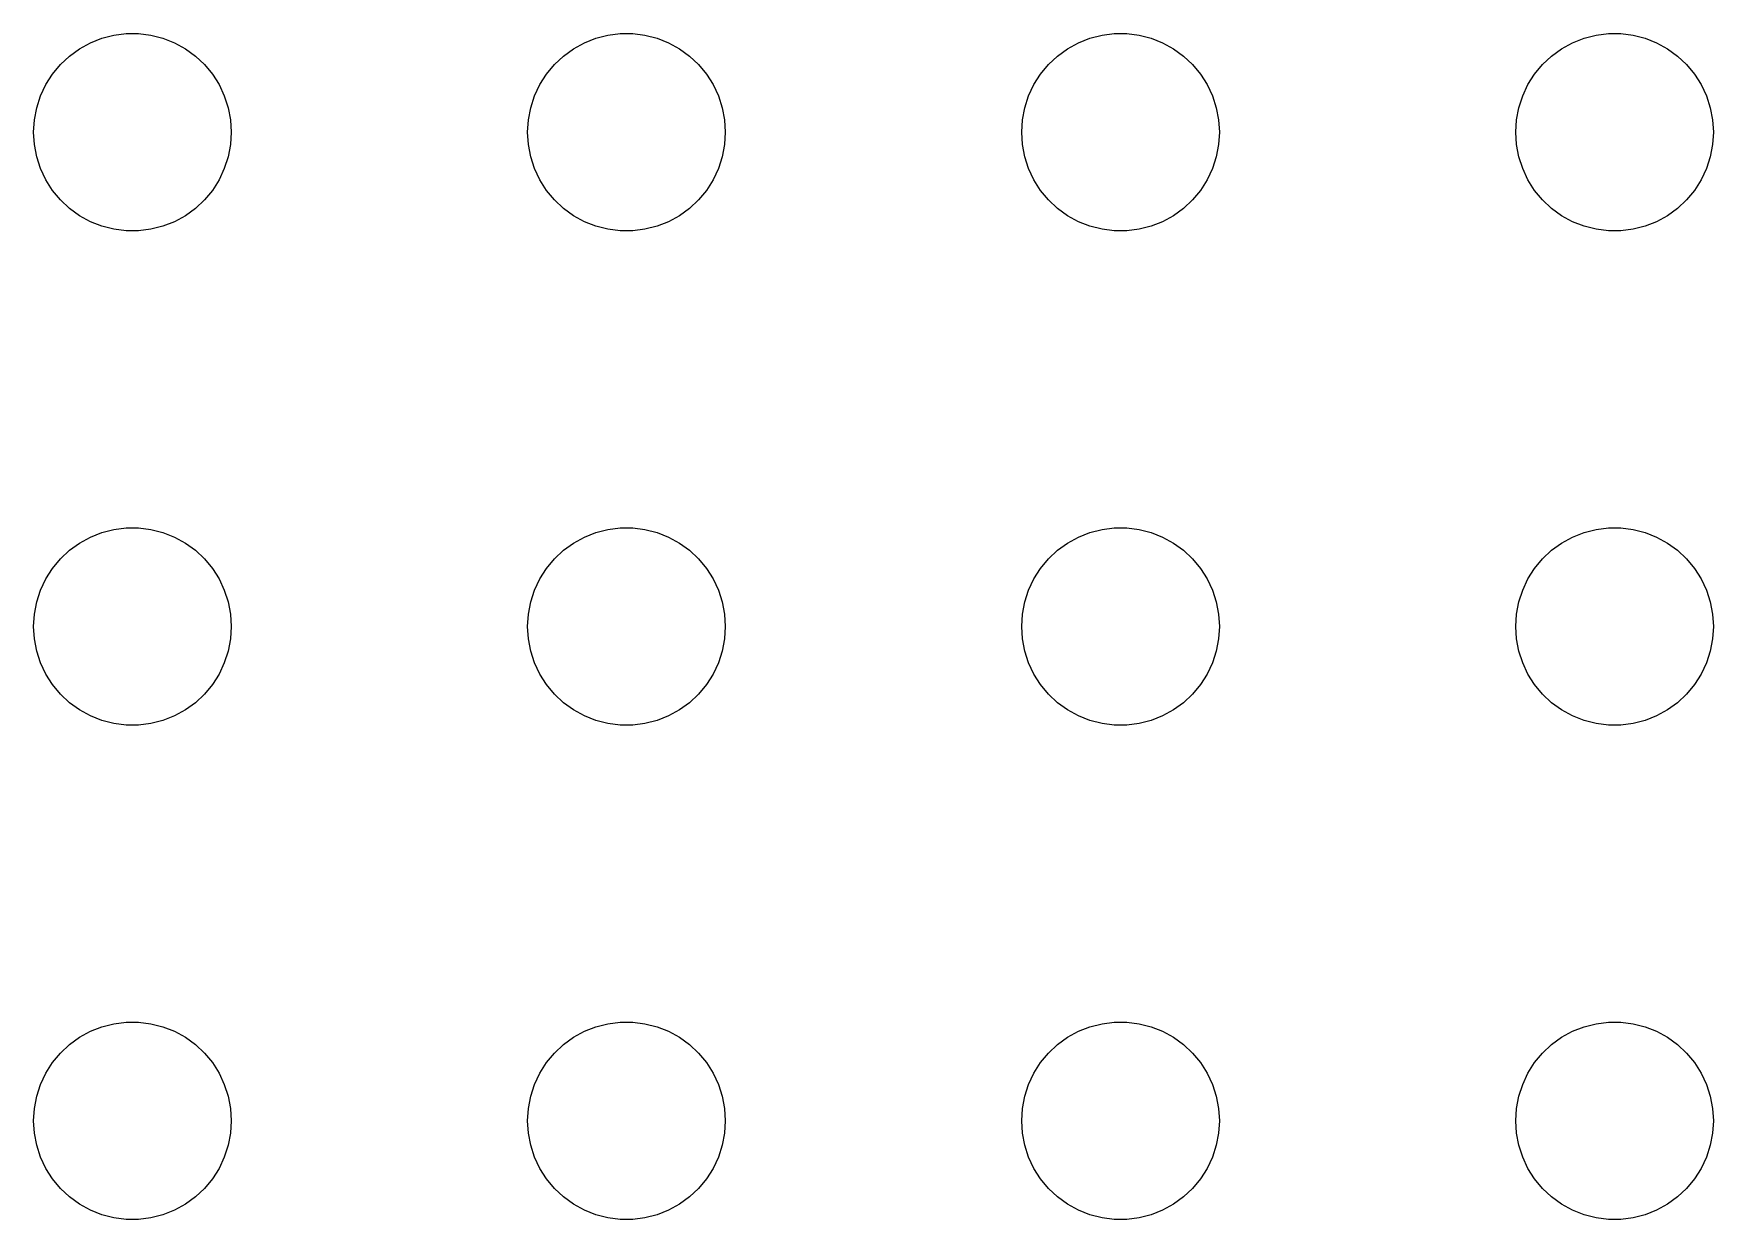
# Model space of a CAD drawing. Header units: metres. Extents: x -134 to 134, y 518 to 1078.
# Drawn here: x -99 to -73.5, y 546 to 564 of the extents above; entities that cross this region are included whole.
import ezdxf

# ---------------------------------------------------------------- set-up
doc = ezdxf.new("R2010")
doc.units = ezdxf.units.M

msp = doc.modelspace()

# ---------------------------------------------------------------- linework, layer by layer
for p, q in [((-98.3037, 563.766), (-98.1387, 563.857)), ((-98.1387, 563.857), (-97.9635, 563.927)), ((-97.9635, 563.927), (-97.7811, 563.973)), ((-97.7811, 563.973), (-97.5942, 563.997)), ((-97.5942, 563.997), (-97.4058, 563.997)), ((-97.4058, 563.997), (-97.2189, 563.973)), ((-97.2189, 563.973), (-97.0365, 563.927)), ((-97.0365, 563.927), (-96.8613, 563.857)), ((-96.8613, 563.857), (-96.6963, 563.766)), ((-90.8037, 563.766), (-90.6387, 563.857)), ((-90.6387, 563.857), (-90.4635, 563.927)), ((-90.4635, 563.927), (-90.2811, 563.973)), ((-90.2811, 563.973), (-90.0942, 563.997)), ((-90.0942, 563.997), (-89.9058, 563.997)), ((-89.9058, 563.997), (-89.7189, 563.973)), ((-89.7189, 563.973), (-89.5365, 563.927)), ((-89.5365, 563.927), (-89.3613, 563.857)), ((-89.3613, 563.857), (-89.1963, 563.766)), ((-83.3037, 563.766), (-83.1387, 563.857)), ((-83.1387, 563.857), (-82.9635, 563.927)), ((-82.9635, 563.927), (-82.7811, 563.973)), ((-82.7811, 563.973), (-82.5942, 563.997)), ((-82.5942, 563.997), (-82.4058, 563.997)), ((-82.4058, 563.997), (-82.2189, 563.973)), ((-82.2189, 563.973), (-82.0365, 563.927)), ((-82.0365, 563.927), (-81.8613, 563.857)), ((-81.8613, 563.857), (-81.6963, 563.766)), ((-75.8037, 563.766), (-75.6387, 563.857)), ((-75.6387, 563.857), (-75.4635, 563.927)), ((-75.4635, 563.927), (-75.2811, 563.973)), ((-75.2811, 563.973), (-75.0942, 563.997)), ((-75.0942, 563.997), (-74.9058, 563.997)), ((-74.9058, 563.997), (-74.7189, 563.973)), ((-74.7189, 563.973), (-74.5365, 563.927)), ((-74.5365, 563.927), (-74.3613, 563.857)), ((-74.3613, 563.857), (-74.1963, 563.766)), ((-98.5934, 563.527), (-98.4561, 563.656)), ((-98.4561, 563.656), (-98.3037, 563.766)), ((-96.6963, 563.766), (-96.5439, 563.656)), ((-96.5439, 563.656), (-96.4065, 563.527)), ((-91.0934, 563.527), (-90.9561, 563.656)), ((-90.9561, 563.656), (-90.8037, 563.766)), ((-89.1963, 563.766), (-89.0439, 563.656)), ((-89.0439, 563.656), (-88.9065, 563.527)), ((-83.5934, 563.527), (-83.4561, 563.656)), ((-83.4561, 563.656), (-83.3037, 563.766)), ((-81.6963, 563.766), (-81.5439, 563.656)), ((-81.5439, 563.656), (-81.4065, 563.527)), ((-76.0934, 563.527), (-75.9561, 563.656)), ((-75.9561, 563.656), (-75.8037, 563.766)), ((-74.1963, 563.766), (-74.0439, 563.656)), ((-74.0439, 563.656), (-73.9065, 563.527)), ((-98.8145, 563.223), (-98.7135, 563.382)), ((-98.7135, 563.382), (-98.5934, 563.527)), ((-96.4065, 563.527), (-96.2865, 563.382)), ((-96.2865, 563.382), (-96.1855, 563.223)), ((-91.3145, 563.223), (-91.2135, 563.382)), ((-91.2135, 563.382), (-91.0934, 563.527)), ((-88.9065, 563.527), (-88.7865, 563.382)), ((-88.7865, 563.382), (-88.6855, 563.223)), ((-83.8145, 563.223), (-83.7135, 563.382)), ((-83.7135, 563.382), (-83.5934, 563.527)), ((-81.4065, 563.527), (-81.2865, 563.382)), ((-81.2865, 563.382), (-81.1855, 563.223)), ((-76.3145, 563.223), (-76.2135, 563.382)), ((-76.2135, 563.382), (-76.0934, 563.527)), ((-73.9065, 563.527), (-73.7865, 563.382)), ((-73.7865, 563.382), (-73.6855, 563.223)), ((-98.9529, 562.873), (-98.8947, 563.052)), ((-98.8947, 563.052), (-98.8145, 563.223)), ((-96.1855, 563.223), (-96.1053, 563.052)), ((-96.1053, 563.052), (-96.0471, 562.873)), ((-91.4529, 562.873), (-91.3947, 563.052)), ((-91.3947, 563.052), (-91.3145, 563.223)), ((-88.6855, 563.223), (-88.6053, 563.052)), ((-88.6053, 563.052), (-88.5471, 562.873)), ((-83.9529, 562.873), (-83.8947, 563.052)), ((-83.8947, 563.052), (-83.8145, 563.223)), ((-81.1855, 563.223), (-81.1053, 563.052)), ((-81.1053, 563.052), (-81.0471, 562.873)), ((-76.4529, 562.873), (-76.3947, 563.052)), ((-76.3947, 563.052), (-76.3145, 563.223)), ((-73.6855, 563.223), (-73.6053, 563.052)), ((-73.6053, 563.052), (-73.5471, 562.873)), ((-98.9882, 562.688), (-98.9529, 562.873)), ((-96.0471, 562.873), (-96.0118, 562.688)), ((-91.4882, 562.688), (-91.4529, 562.873)), ((-88.5471, 562.873), (-88.5118, 562.688)), ((-83.9882, 562.688), (-83.9529, 562.873)), ((-81.0471, 562.873), (-81.0118, 562.688)), ((-76.4882, 562.688), (-76.4529, 562.873)), ((-73.5471, 562.873), (-73.5118, 562.688)), ((-99, 562.5), (-98.9882, 562.688)), ((-96.0118, 562.688), (-96, 562.5)), ((-91.5, 562.5), (-91.4882, 562.688)), ((-88.5118, 562.688), (-88.5, 562.5)), ((-84, 562.5), (-83.9882, 562.688)), ((-81.0118, 562.688), (-81, 562.5)), ((-76.5, 562.5), (-76.4882, 562.688)), ((-73.5118, 562.688), (-73.5, 562.5)), ((-98.9882, 562.312), (-99, 562.5)), ((-98.9529, 562.127), (-98.9882, 562.312)), ((-96.0118, 562.312), (-96.0471, 562.127)), ((-96, 562.5), (-96.0118, 562.312)), ((-91.4882, 562.312), (-91.5, 562.5)), ((-91.4529, 562.127), (-91.4882, 562.312)), ((-88.5118, 562.312), (-88.5471, 562.127)), ((-88.5, 562.5), (-88.5118, 562.312)), ((-83.9882, 562.312), (-84, 562.5)), ((-83.9529, 562.127), (-83.9882, 562.312)), ((-81.0118, 562.312), (-81.0471, 562.127)), ((-81, 562.5), (-81.0118, 562.312)), ((-76.4882, 562.312), (-76.5, 562.5)), ((-76.4529, 562.127), (-76.4882, 562.312)), ((-73.5118, 562.312), (-73.5471, 562.127)), ((-73.5, 562.5), (-73.5118, 562.312)), ((-98.8947, 561.948), (-98.9529, 562.127)), ((-96.0471, 562.127), (-96.1053, 561.948)), ((-91.3947, 561.948), (-91.4529, 562.127)), ((-88.5471, 562.127), (-88.6053, 561.948)), ((-83.8947, 561.948), (-83.9529, 562.127)), ((-81.0471, 562.127), (-81.1053, 561.948)), ((-76.3947, 561.948), (-76.4529, 562.127)), ((-73.5471, 562.127), (-73.6053, 561.948)), ((-98.8145, 561.777), (-98.8947, 561.948)), ((-98.7135, 561.618), (-98.8145, 561.777)), ((-96.1855, 561.777), (-96.2865, 561.618)), ((-96.1053, 561.948), (-96.1855, 561.777)), ((-91.3145, 561.777), (-91.3947, 561.948)), ((-91.2135, 561.618), (-91.3145, 561.777)), ((-88.6855, 561.777), (-88.7865, 561.618)), ((-88.6053, 561.948), (-88.6855, 561.777)), ((-83.8145, 561.777), (-83.8947, 561.948)), ((-83.7135, 561.618), (-83.8145, 561.777)), ((-81.1855, 561.777), (-81.2865, 561.618)), ((-81.1053, 561.948), (-81.1855, 561.777)), ((-76.3145, 561.777), (-76.3947, 561.948)), ((-76.2135, 561.618), (-76.3145, 561.777)), ((-73.6855, 561.777), (-73.7865, 561.618)), ((-73.6053, 561.948), (-73.6855, 561.777)), ((-98.5934, 561.473), (-98.7135, 561.618)), ((-96.2865, 561.618), (-96.4065, 561.473)), ((-91.0934, 561.473), (-91.2135, 561.618)), ((-88.7865, 561.618), (-88.9065, 561.473)), ((-83.5934, 561.473), (-83.7135, 561.618)), ((-81.2865, 561.618), (-81.4065, 561.473)), ((-76.0934, 561.473), (-76.2135, 561.618)), ((-73.7865, 561.618), (-73.9065, 561.473)), ((-98.4561, 561.344), (-98.5934, 561.473)), ((-98.3037, 561.234), (-98.4561, 561.344)), ((-96.5439, 561.344), (-96.6963, 561.234)), ((-96.4065, 561.473), (-96.5439, 561.344)), ((-90.9561, 561.344), (-91.0934, 561.473)), ((-90.8037, 561.234), (-90.9561, 561.344)), ((-89.0439, 561.344), (-89.1963, 561.234)), ((-88.9065, 561.473), (-89.0439, 561.344)), ((-83.4561, 561.344), (-83.5934, 561.473)), ((-83.3037, 561.234), (-83.4561, 561.344)), ((-81.5439, 561.344), (-81.6963, 561.234)), ((-81.4065, 561.473), (-81.5439, 561.344)), ((-75.9561, 561.344), (-76.0934, 561.473)), ((-75.8037, 561.234), (-75.9561, 561.344)), ((-74.0439, 561.344), (-74.1963, 561.234)), ((-73.9065, 561.473), (-74.0439, 561.344)), ((-98.1387, 561.143), (-98.3037, 561.234)), ((-97.9635, 561.073), (-98.1387, 561.143)), ((-97.7811, 561.027), (-97.9635, 561.073)), ((-97.5942, 561.003), (-97.7811, 561.027)), ((-97.4058, 561.003), (-97.5942, 561.003)), ((-97.2189, 561.027), (-97.4058, 561.003)), ((-97.0365, 561.073), (-97.2189, 561.027)), ((-96.8613, 561.143), (-97.0365, 561.073)), ((-96.6963, 561.234), (-96.8613, 561.143)), ((-90.6387, 561.143), (-90.8037, 561.234)), ((-90.4635, 561.073), (-90.6387, 561.143)), ((-90.2811, 561.027), (-90.4635, 561.073)), ((-90.0942, 561.003), (-90.2811, 561.027)), ((-89.9058, 561.003), (-90.0942, 561.003)), ((-89.7189, 561.027), (-89.9058, 561.003)), ((-89.5365, 561.073), (-89.7189, 561.027)), ((-89.3613, 561.143), (-89.5365, 561.073)), ((-89.1963, 561.234), (-89.3613, 561.143)), ((-83.1387, 561.143), (-83.3037, 561.234)), ((-82.9635, 561.073), (-83.1387, 561.143)), ((-82.7811, 561.027), (-82.9635, 561.073)), ((-82.5942, 561.003), (-82.7811, 561.027)), ((-82.4058, 561.003), (-82.5942, 561.003)), ((-82.2189, 561.027), (-82.4058, 561.003)), ((-82.0365, 561.073), (-82.2189, 561.027)), ((-81.8613, 561.143), (-82.0365, 561.073)), ((-81.6963, 561.234), (-81.8613, 561.143)), ((-75.6387, 561.143), (-75.8037, 561.234)), ((-75.4635, 561.073), (-75.6387, 561.143)), ((-75.2811, 561.027), (-75.4635, 561.073)), ((-75.0942, 561.003), (-75.2811, 561.027)), ((-74.9058, 561.003), (-75.0942, 561.003)), ((-74.7189, 561.027), (-74.9058, 561.003)), ((-74.5365, 561.073), (-74.7189, 561.027)), ((-74.3613, 561.143), (-74.5365, 561.073)), ((-74.1963, 561.234), (-74.3613, 561.143)), ((-98.1387, 556.357), (-97.9635, 556.427)), ((-97.9635, 556.427), (-97.7811, 556.473)), ((-97.7811, 556.473), (-97.5942, 556.497)), ((-97.5942, 556.497), (-97.4058, 556.497)), ((-97.4058, 556.497), (-97.2189, 556.473)), ((-97.2189, 556.473), (-97.0365, 556.427)), ((-97.0365, 556.427), (-96.8613, 556.357)), ((-90.6387, 556.357), (-90.4635, 556.427)), ((-90.4635, 556.427), (-90.2811, 556.473)), ((-90.2811, 556.473), (-90.0942, 556.497)), ((-90.0942, 556.497), (-89.9058, 556.497)), ((-89.9058, 556.497), (-89.7189, 556.473)), ((-89.7189, 556.473), (-89.5365, 556.427)), ((-89.5365, 556.427), (-89.3613, 556.357)), ((-83.1387, 556.357), (-82.9635, 556.427)), ((-82.9635, 556.427), (-82.7811, 556.473)), ((-82.7811, 556.473), (-82.5942, 556.497)), ((-82.5942, 556.497), (-82.4058, 556.497)), ((-82.4058, 556.497), (-82.2189, 556.473)), ((-82.2189, 556.473), (-82.0365, 556.427)), ((-82.0365, 556.427), (-81.8613, 556.357)), ((-75.6387, 556.357), (-75.4635, 556.427)), ((-75.4635, 556.427), (-75.2811, 556.473)), ((-75.2811, 556.473), (-75.0942, 556.497)), ((-75.0942, 556.497), (-74.9058, 556.497)), ((-74.9058, 556.497), (-74.7189, 556.473)), ((-74.7189, 556.473), (-74.5365, 556.427)), ((-74.5365, 556.427), (-74.3613, 556.357)), ((-98.5934, 556.027), (-98.4561, 556.156)), ((-98.4561, 556.156), (-98.3037, 556.266)), ((-98.3037, 556.266), (-98.1387, 556.357)), ((-96.8613, 556.357), (-96.6963, 556.266)), ((-96.6963, 556.266), (-96.5439, 556.156)), ((-96.5439, 556.156), (-96.4065, 556.027)), ((-91.0934, 556.027), (-90.9561, 556.156)), ((-90.9561, 556.156), (-90.8037, 556.266)), ((-90.8037, 556.266), (-90.6387, 556.357)), ((-89.3613, 556.357), (-89.1963, 556.266)), ((-89.1963, 556.266), (-89.0439, 556.156)), ((-89.0439, 556.156), (-88.9065, 556.027)), ((-83.5934, 556.027), (-83.4561, 556.156)), ((-83.4561, 556.156), (-83.3037, 556.266)), ((-83.3037, 556.266), (-83.1387, 556.357)), ((-81.8613, 556.357), (-81.6963, 556.266)), ((-81.6963, 556.266), (-81.5439, 556.156)), ((-81.5439, 556.156), (-81.4065, 556.027)), ((-76.0934, 556.027), (-75.9561, 556.156)), ((-75.9561, 556.156), (-75.8037, 556.266)), ((-75.8037, 556.266), (-75.6387, 556.357)), ((-74.3613, 556.357), (-74.1963, 556.266)), ((-74.1963, 556.266), (-74.0439, 556.156)), ((-74.0439, 556.156), (-73.9065, 556.027)), ((-98.7135, 555.882), (-98.5934, 556.027)), ((-96.4065, 556.027), (-96.2865, 555.882)), ((-91.2135, 555.882), (-91.0934, 556.027)), ((-88.9065, 556.027), (-88.7865, 555.882)), ((-83.7135, 555.882), (-83.5934, 556.027)), ((-81.4065, 556.027), (-81.2865, 555.882)), ((-76.2135, 555.882), (-76.0934, 556.027)), ((-73.9065, 556.027), (-73.7865, 555.882)), ((-98.8947, 555.552), (-98.8145, 555.723)), ((-98.8145, 555.723), (-98.7135, 555.882)), ((-96.2865, 555.882), (-96.1855, 555.723)), ((-96.1855, 555.723), (-96.1053, 555.552)), ((-91.3947, 555.552), (-91.3145, 555.723)), ((-91.3145, 555.723), (-91.2135, 555.882)), ((-88.7865, 555.882), (-88.6855, 555.723)), ((-88.6855, 555.723), (-88.6053, 555.552)), ((-83.8947, 555.552), (-83.8145, 555.723)), ((-83.8145, 555.723), (-83.7135, 555.882)), ((-81.2865, 555.882), (-81.1855, 555.723)), ((-81.1855, 555.723), (-81.1053, 555.552)), ((-76.3947, 555.552), (-76.3145, 555.723)), ((-76.3145, 555.723), (-76.2135, 555.882)), ((-73.7865, 555.882), (-73.6855, 555.723)), ((-73.6855, 555.723), (-73.6053, 555.552)), ((-98.9529, 555.373), (-98.8947, 555.552)), ((-96.1053, 555.552), (-96.0471, 555.373)), ((-91.4529, 555.373), (-91.3947, 555.552)), ((-88.6053, 555.552), (-88.5471, 555.373)), ((-83.9529, 555.373), (-83.8947, 555.552)), ((-81.1053, 555.552), (-81.0471, 555.373)), ((-76.4529, 555.373), (-76.3947, 555.552)), ((-73.6053, 555.552), (-73.5471, 555.373)), ((-99, 555), (-98.9882, 555.188)), ((-98.9882, 555.188), (-98.9529, 555.373)), ((-96.0471, 555.373), (-96.0118, 555.188)), ((-96.0118, 555.188), (-96, 555)), ((-91.5, 555), (-91.4882, 555.188)), ((-91.4882, 555.188), (-91.4529, 555.373)), ((-88.5471, 555.373), (-88.5118, 555.188)), ((-88.5118, 555.188), (-88.5, 555)), ((-84, 555), (-83.9882, 555.188)), ((-83.9882, 555.188), (-83.9529, 555.373)), ((-81.0471, 555.373), (-81.0118, 555.188)), ((-81.0118, 555.188), (-81, 555)), ((-76.5, 555), (-76.4882, 555.188)), ((-76.4882, 555.188), (-76.4529, 555.373)), ((-73.5471, 555.373), (-73.5118, 555.188)), ((-73.5118, 555.188), (-73.5, 555)), ((-98.9882, 554.812), (-99, 555)), ((-96, 555), (-96.0118, 554.812)), ((-91.4882, 554.812), (-91.5, 555)), ((-88.5, 555), (-88.5118, 554.812)), ((-83.9882, 554.812), (-84, 555)), ((-81, 555), (-81.0118, 554.812)), ((-76.4882, 554.812), (-76.5, 555)), ((-73.5, 555), (-73.5118, 554.812)), ((-98.9529, 554.627), (-98.9882, 554.812)), ((-98.8947, 554.448), (-98.9529, 554.627)), ((-96.0471, 554.627), (-96.1053, 554.448)), ((-96.0118, 554.812), (-96.0471, 554.627)), ((-91.4529, 554.627), (-91.4882, 554.812)), ((-91.3947, 554.448), (-91.4529, 554.627)), ((-88.5471, 554.627), (-88.6053, 554.448)), ((-88.5118, 554.812), (-88.5471, 554.627)), ((-83.9529, 554.627), (-83.9882, 554.812)), ((-83.8947, 554.448), (-83.9529, 554.627)), ((-81.0471, 554.627), (-81.1053, 554.448)), ((-81.0118, 554.812), (-81.0471, 554.627)), ((-76.4529, 554.627), (-76.4882, 554.812)), ((-76.3947, 554.448), (-76.4529, 554.627)), ((-73.5471, 554.627), (-73.6053, 554.448)), ((-73.5118, 554.812), (-73.5471, 554.627)), ((-98.8145, 554.277), (-98.8947, 554.448)), ((-96.1053, 554.448), (-96.1855, 554.277)), ((-91.3145, 554.277), (-91.3947, 554.448)), ((-88.6053, 554.448), (-88.6855, 554.277)), ((-83.8145, 554.277), (-83.8947, 554.448)), ((-81.1053, 554.448), (-81.1855, 554.277)), ((-76.3145, 554.277), (-76.3947, 554.448)), ((-73.6053, 554.448), (-73.6855, 554.277)), ((-98.7135, 554.118), (-98.8145, 554.277)), ((-98.5934, 553.973), (-98.7135, 554.118)), ((-96.2865, 554.118), (-96.4065, 553.973)), ((-96.1855, 554.277), (-96.2865, 554.118)), ((-91.2135, 554.118), (-91.3145, 554.277)), ((-91.0934, 553.973), (-91.2135, 554.118)), ((-88.7865, 554.118), (-88.9065, 553.973)), ((-88.6855, 554.277), (-88.7865, 554.118)), ((-83.7135, 554.118), (-83.8145, 554.277)), ((-83.5934, 553.973), (-83.7135, 554.118)), ((-81.2865, 554.118), (-81.4065, 553.973)), ((-81.1855, 554.277), (-81.2865, 554.118)), ((-76.2135, 554.118), (-76.3145, 554.277)), ((-76.0934, 553.973), (-76.2135, 554.118)), ((-73.7865, 554.118), (-73.9065, 553.973)), ((-73.6855, 554.277), (-73.7865, 554.118)), ((-98.4561, 553.844), (-98.5934, 553.973)), ((-96.4065, 553.973), (-96.5439, 553.844)), ((-90.9561, 553.844), (-91.0934, 553.973)), ((-88.9065, 553.973), (-89.0439, 553.844)), ((-83.4561, 553.844), (-83.5934, 553.973)), ((-81.4065, 553.973), (-81.5439, 553.844)), ((-75.9561, 553.844), (-76.0934, 553.973)), ((-73.9065, 553.973), (-74.0439, 553.844)), ((-98.3037, 553.734), (-98.4561, 553.844)), ((-98.1387, 553.643), (-98.3037, 553.734)), ((-97.9635, 553.573), (-98.1387, 553.643)), ((-96.8613, 553.643), (-97.0365, 553.573)), ((-96.6963, 553.734), (-96.8613, 553.643)), ((-96.5439, 553.844), (-96.6963, 553.734)), ((-90.8037, 553.734), (-90.9561, 553.844)), ((-90.6387, 553.643), (-90.8037, 553.734)), ((-90.4635, 553.573), (-90.6387, 553.643)), ((-89.3613, 553.643), (-89.5365, 553.573)), ((-89.1963, 553.734), (-89.3613, 553.643)), ((-89.0439, 553.844), (-89.1963, 553.734)), ((-83.3037, 553.734), (-83.4561, 553.844)), ((-83.1387, 553.643), (-83.3037, 553.734)), ((-82.9635, 553.573), (-83.1387, 553.643)), ((-81.8613, 553.643), (-82.0365, 553.573)), ((-81.6963, 553.734), (-81.8613, 553.643)), ((-81.5439, 553.844), (-81.6963, 553.734)), ((-75.8037, 553.734), (-75.9561, 553.844)), ((-75.6387, 553.643), (-75.8037, 553.734)), ((-75.4635, 553.573), (-75.6387, 553.643)), ((-74.3613, 553.643), (-74.5365, 553.573)), ((-74.1963, 553.734), (-74.3613, 553.643)), ((-74.0439, 553.844), (-74.1963, 553.734)), ((-97.7811, 553.527), (-97.9635, 553.573)), ((-97.5942, 553.503), (-97.7811, 553.527)), ((-97.4058, 553.503), (-97.5942, 553.503)), ((-97.2189, 553.527), (-97.4058, 553.503)), ((-97.0365, 553.573), (-97.2189, 553.527)), ((-90.2811, 553.527), (-90.4635, 553.573)), ((-90.0942, 553.503), (-90.2811, 553.527)), ((-89.9058, 553.503), (-90.0942, 553.503)), ((-89.7189, 553.527), (-89.9058, 553.503)), ((-89.5365, 553.573), (-89.7189, 553.527)), ((-82.7811, 553.527), (-82.9635, 553.573)), ((-82.5942, 553.503), (-82.7811, 553.527)), ((-82.4058, 553.503), (-82.5942, 553.503)), ((-82.2189, 553.527), (-82.4058, 553.503)), ((-82.0365, 553.573), (-82.2189, 553.527)), ((-75.2811, 553.527), (-75.4635, 553.573)), ((-75.0942, 553.503), (-75.2811, 553.527)), ((-74.9058, 553.503), (-75.0942, 553.503)), ((-74.7189, 553.527), (-74.9058, 553.503)), ((-74.5365, 553.573), (-74.7189, 553.527)), ((-98.4561, 548.656), (-98.3037, 548.766)), ((-98.3037, 548.766), (-98.1387, 548.857)), ((-98.1387, 548.857), (-97.9635, 548.927)), ((-97.9635, 548.927), (-97.7811, 548.973)), ((-97.7811, 548.973), (-97.5942, 548.997)), ((-97.5942, 548.997), (-97.4058, 548.997)), ((-97.4058, 548.997), (-97.2189, 548.973)), ((-97.2189, 548.973), (-97.0365, 548.927)), ((-97.0365, 548.927), (-96.8613, 548.857)), ((-96.8613, 548.857), (-96.6963, 548.766)), ((-96.6963, 548.766), (-96.5439, 548.656)), ((-90.9561, 548.656), (-90.8037, 548.766)), ((-90.8037, 548.766), (-90.6387, 548.857)), ((-90.6387, 548.857), (-90.4635, 548.927)), ((-90.4635, 548.927), (-90.2811, 548.973)), ((-90.2811, 548.973), (-90.0942, 548.997)), ((-90.0942, 548.997), (-89.9058, 548.997)), ((-89.9058, 548.997), (-89.7189, 548.973)), ((-89.7189, 548.973), (-89.5365, 548.927)), ((-89.5365, 548.927), (-89.3613, 548.857)), ((-89.3613, 548.857), (-89.1963, 548.766)), ((-89.1963, 548.766), (-89.0439, 548.656)), ((-83.4561, 548.656), (-83.3037, 548.766)), ((-83.3037, 548.766), (-83.1387, 548.857)), ((-83.1387, 548.857), (-82.9635, 548.927)), ((-82.9635, 548.927), (-82.7811, 548.973)), ((-82.7811, 548.973), (-82.5942, 548.997)), ((-82.5942, 548.997), (-82.4058, 548.997)), ((-82.4058, 548.997), (-82.2189, 548.973)), ((-82.2189, 548.973), (-82.0365, 548.927)), ((-82.0365, 548.927), (-81.8613, 548.857)), ((-81.8613, 548.857), (-81.6963, 548.766)), ((-81.6963, 548.766), (-81.5439, 548.656)), ((-75.9561, 548.656), (-75.8037, 548.766)), ((-75.8037, 548.766), (-75.6387, 548.857)), ((-75.6387, 548.857), (-75.4635, 548.927)), ((-75.4635, 548.927), (-75.2811, 548.973)), ((-75.2811, 548.973), (-75.0942, 548.997)), ((-75.0942, 548.997), (-74.9058, 548.997)), ((-74.9058, 548.997), (-74.7189, 548.973)), ((-74.7189, 548.973), (-74.5365, 548.927)), ((-74.5365, 548.927), (-74.3613, 548.857)), ((-74.3613, 548.857), (-74.1963, 548.766)), ((-74.1963, 548.766), (-74.0439, 548.656)), ((-98.7135, 548.382), (-98.5934, 548.527)), ((-98.5934, 548.527), (-98.4561, 548.656)), ((-96.5439, 548.656), (-96.4065, 548.527)), ((-96.4065, 548.527), (-96.2865, 548.382)), ((-91.2135, 548.382), (-91.0934, 548.527)), ((-91.0934, 548.527), (-90.9561, 548.656)), ((-89.0439, 548.656), (-88.9065, 548.527)), ((-88.9065, 548.527), (-88.7865, 548.382)), ((-83.7135, 548.382), (-83.5934, 548.527)), ((-83.5934, 548.527), (-83.4561, 548.656)), ((-81.5439, 548.656), (-81.4065, 548.527)), ((-81.4065, 548.527), (-81.2865, 548.382)), ((-76.2135, 548.382), (-76.0934, 548.527)), ((-76.0934, 548.527), (-75.9561, 548.656)), ((-74.0439, 548.656), (-73.9065, 548.527)), ((-73.9065, 548.527), (-73.7865, 548.382)), ((-98.8145, 548.223), (-98.7135, 548.382)), ((-96.2865, 548.382), (-96.1855, 548.223)), ((-91.3145, 548.223), (-91.2135, 548.382)), ((-88.7865, 548.382), (-88.6855, 548.223)), ((-83.8145, 548.223), (-83.7135, 548.382)), ((-81.2865, 548.382), (-81.1855, 548.223)), ((-76.3145, 548.223), (-76.2135, 548.382)), ((-73.7865, 548.382), (-73.6855, 548.223)), ((-98.9529, 547.873), (-98.8947, 548.052)), ((-98.8947, 548.052), (-98.8145, 548.223)), ((-96.1855, 548.223), (-96.1053, 548.052)), ((-96.1053, 548.052), (-96.0471, 547.873)), ((-91.4529, 547.873), (-91.3947, 548.052)), ((-91.3947, 548.052), (-91.3145, 548.223)), ((-88.6855, 548.223), (-88.6053, 548.052)), ((-88.6053, 548.052), (-88.5471, 547.873)), ((-83.9529, 547.873), (-83.8947, 548.052)), ((-83.8947, 548.052), (-83.8145, 548.223)), ((-81.1855, 548.223), (-81.1053, 548.052)), ((-81.1053, 548.052), (-81.0471, 547.873)), ((-76.4529, 547.873), (-76.3947, 548.052)), ((-76.3947, 548.052), (-76.3145, 548.223)), ((-73.6855, 548.223), (-73.6053, 548.052)), ((-73.6053, 548.052), (-73.5471, 547.873)), ((-98.9882, 547.688), (-98.9529, 547.873)), ((-96.0471, 547.873), (-96.0118, 547.688)), ((-91.4882, 547.688), (-91.4529, 547.873)), ((-88.5471, 547.873), (-88.5118, 547.688)), ((-83.9882, 547.688), (-83.9529, 547.873)), ((-81.0471, 547.873), (-81.0118, 547.688)), ((-76.4882, 547.688), (-76.4529, 547.873)), ((-73.5471, 547.873), (-73.5118, 547.688)), ((-99, 547.5), (-98.9882, 547.688)), ((-98.9882, 547.312), (-99, 547.5)), ((-96.0118, 547.688), (-96, 547.5)), ((-96, 547.5), (-96.0118, 547.312)), ((-91.5, 547.5), (-91.4882, 547.688)), ((-91.4882, 547.312), (-91.5, 547.5)), ((-88.5118, 547.688), (-88.5, 547.5)), ((-88.5, 547.5), (-88.5118, 547.312)), ((-84, 547.5), (-83.9882, 547.688)), ((-83.9882, 547.312), (-84, 547.5)), ((-81.0118, 547.688), (-81, 547.5)), ((-81, 547.5), (-81.0118, 547.312)), ((-76.5, 547.5), (-76.4882, 547.688)), ((-76.4882, 547.312), (-76.5, 547.5)), ((-73.5118, 547.688), (-73.5, 547.5)), ((-73.5, 547.5), (-73.5118, 547.312)), ((-98.9529, 547.127), (-98.9882, 547.312)), ((-96.0118, 547.312), (-96.0471, 547.127)), ((-91.4529, 547.127), (-91.4882, 547.312)), ((-88.5118, 547.312), (-88.5471, 547.127)), ((-83.9529, 547.127), (-83.9882, 547.312)), ((-81.0118, 547.312), (-81.0471, 547.127)), ((-76.4529, 547.127), (-76.4882, 547.312)), ((-73.5118, 547.312), (-73.5471, 547.127)), ((-98.8947, 546.948), (-98.9529, 547.127)), ((-96.0471, 547.127), (-96.1053, 546.948)), ((-91.3947, 546.948), (-91.4529, 547.127)), ((-88.5471, 547.127), (-88.6053, 546.948)), ((-83.8947, 546.948), (-83.9529, 547.127)), ((-81.0471, 547.127), (-81.1053, 546.948)), ((-76.3947, 546.948), (-76.4529, 547.127)), ((-73.5471, 547.127), (-73.6053, 546.948)), ((-98.8145, 546.777), (-98.8947, 546.948)), ((-98.7135, 546.618), (-98.8145, 546.777)), ((-96.1855, 546.777), (-96.2865, 546.618)), ((-96.1053, 546.948), (-96.1855, 546.777)), ((-91.3145, 546.777), (-91.3947, 546.948)), ((-91.2135, 546.618), (-91.3145, 546.777)), ((-88.6855, 546.777), (-88.7865, 546.618)), ((-88.6053, 546.948), (-88.6855, 546.777)), ((-83.8145, 546.777), (-83.8947, 546.948)), ((-83.7135, 546.618), (-83.8145, 546.777)), ((-81.1855, 546.777), (-81.2865, 546.618)), ((-81.1053, 546.948), (-81.1855, 546.777)), ((-76.3145, 546.777), (-76.3947, 546.948)), ((-76.2135, 546.618), (-76.3145, 546.777)), ((-73.6855, 546.777), (-73.7865, 546.618)), ((-73.6053, 546.948), (-73.6855, 546.777)), ((-98.5934, 546.473), (-98.7135, 546.618)), ((-98.4561, 546.344), (-98.5934, 546.473)), ((-96.4065, 546.473), (-96.5439, 546.344)), ((-96.2865, 546.618), (-96.4065, 546.473)), ((-91.0934, 546.473), (-91.2135, 546.618)), ((-90.9561, 546.344), (-91.0934, 546.473)), ((-88.9065, 546.473), (-89.0439, 546.344)), ((-88.7865, 546.618), (-88.9065, 546.473)), ((-83.5934, 546.473), (-83.7135, 546.618)), ((-83.4561, 546.344), (-83.5934, 546.473)), ((-81.4065, 546.473), (-81.5439, 546.344)), ((-81.2865, 546.618), (-81.4065, 546.473)), ((-76.0934, 546.473), (-76.2135, 546.618)), ((-75.9561, 546.344), (-76.0934, 546.473)), ((-73.9065, 546.473), (-74.0439, 546.344)), ((-73.7865, 546.618), (-73.9065, 546.473)), ((-98.3037, 546.234), (-98.4561, 546.344)), ((-98.1387, 546.143), (-98.3037, 546.234)), ((-96.6963, 546.234), (-96.8613, 546.143)), ((-96.5439, 546.344), (-96.6963, 546.234)), ((-90.8037, 546.234), (-90.9561, 546.344)), ((-90.6387, 546.143), (-90.8037, 546.234)), ((-89.1963, 546.234), (-89.3613, 546.143)), ((-89.0439, 546.344), (-89.1963, 546.234)), ((-83.3037, 546.234), (-83.4561, 546.344)), ((-83.1387, 546.143), (-83.3037, 546.234)), ((-81.6963, 546.234), (-81.8613, 546.143)), ((-81.5439, 546.344), (-81.6963, 546.234)), ((-75.8037, 546.234), (-75.9561, 546.344)), ((-75.6387, 546.143), (-75.8037, 546.234)), ((-74.1963, 546.234), (-74.3613, 546.143)), ((-74.0439, 546.344), (-74.1963, 546.234)), ((-97.9635, 546.073), (-98.1387, 546.143)), ((-97.7811, 546.027), (-97.9635, 546.073)), ((-97.5942, 546.003), (-97.7811, 546.027)), ((-97.4058, 546.003), (-97.5942, 546.003)), ((-97.2189, 546.027), (-97.4058, 546.003)), ((-97.0365, 546.073), (-97.2189, 546.027)), ((-96.8613, 546.143), (-97.0365, 546.073)), ((-90.4635, 546.073), (-90.6387, 546.143)), ((-90.2811, 546.027), (-90.4635, 546.073)), ((-90.0942, 546.003), (-90.2811, 546.027)), ((-89.9058, 546.003), (-90.0942, 546.003)), ((-89.7189, 546.027), (-89.9058, 546.003)), ((-89.5365, 546.073), (-89.7189, 546.027)), ((-89.3613, 546.143), (-89.5365, 546.073)), ((-82.9635, 546.073), (-83.1387, 546.143)), ((-82.7811, 546.027), (-82.9635, 546.073)), ((-82.5942, 546.003), (-82.7811, 546.027)), ((-82.4058, 546.003), (-82.5942, 546.003)), ((-82.2189, 546.027), (-82.4058, 546.003)), ((-82.0365, 546.073), (-82.2189, 546.027)), ((-81.8613, 546.143), (-82.0365, 546.073)), ((-75.4635, 546.073), (-75.6387, 546.143)), ((-75.2811, 546.027), (-75.4635, 546.073)), ((-75.0942, 546.003), (-75.2811, 546.027)), ((-74.9058, 546.003), (-75.0942, 546.003)), ((-74.7189, 546.027), (-74.9058, 546.003)), ((-74.5365, 546.073), (-74.7189, 546.027)), ((-74.3613, 546.143), (-74.5365, 546.073))]:
    msp.add_line(p, q)

doc.saveas('drawing.dxf')
